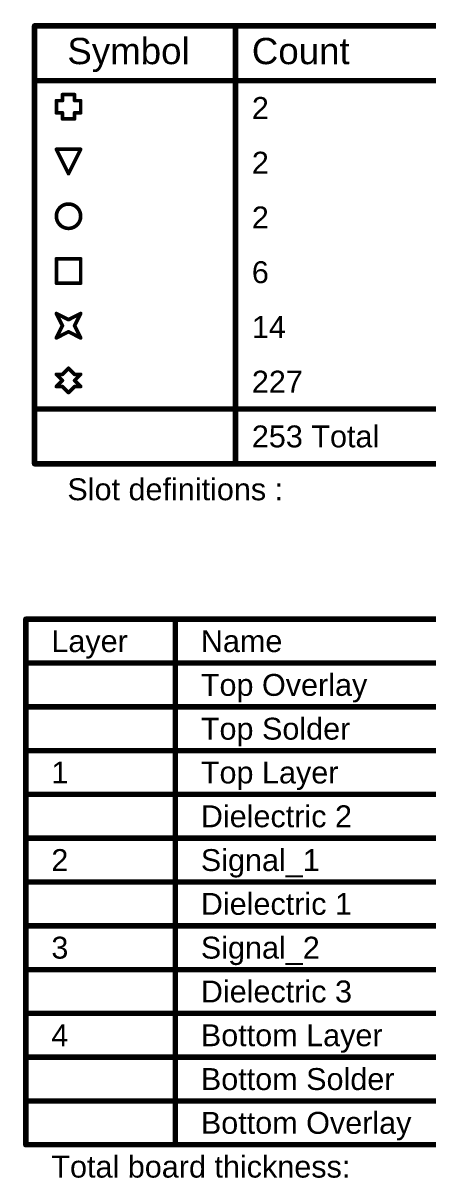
# Model space of a CAD drawing. Header units: inches. Extents: x -0.2 to 15.8, y 0 to 3.5.
# Drawn here: x 2.234 to 3.347, y 0.293 to 3.457 of the extents above; entities that cross this region are included whole.
import ezdxf

# ---------------------------------------------------------------- set-up
doc = ezdxf.new("R2010")
doc.units = ezdxf.units.IN
doc.header["$MEASUREMENT"] = 0
doc.layers.add('Drill Drawing', color=1, linetype='Continuous')
doc.layers.add('Fabrication', color=56, linetype='Continuous')
doc.styles.add('Arial', font='', dxfattribs={"height": 0.2})
doc.styles.get('Arial').set_extended_font_data('Arial')

msp = doc.modelspace()

# ---------------------------------------------------------------- linework, layer by layer
at = {"layer": 'Drill Drawing'}
for points, const_width in [([(2.2655, 3.4499), (15.7437, 3.4499)], 0.015), ([(2.2655, 2.2499), (2.2655, 3.4499)], 0.015), ([(2.8164, 2.2499), (2.8164, 3.4499)], 0.015), ([(2.2655, 3.2999), (15.7437, 3.2999)], 0.015), ([(2.342, 3.2449), (2.342, 3.2616)], 0.01), ([(2.342, 3.2616), (2.3753, 3.2616)], 0.01), ([(2.3753, 3.2449), (2.3753, 3.2616)], 0.01), ([(2.3253, 3.2116), (2.3253, 3.2449)], 0.01), ([(2.3253, 3.2449), (2.342, 3.2449)], 0.01), ([(2.3753, 3.2449), (2.392, 3.2449)], 0.01), ([(2.392, 3.2116), (2.392, 3.2449)], 0.01), ([(2.3253, 3.2116), (2.342, 3.2116)], 0.01), ([(2.342, 3.1949), (2.342, 3.2116)], 0.01), ([(2.342, 3.1949), (2.3753, 3.1949)], 0.01), ([(2.3753, 3.2116), (2.392, 3.2116)], 0.01), ([(2.3753, 3.1949), (2.3753, 3.2116)], 0.01), ([(2.3253, 3.1116), (2.392, 3.1116)], 0.01), ([(2.3253, 3.1116), (2.3586, 3.0449)], 0.01), ([(2.3586, 3.0449), (2.392, 3.1116)], 0.01), ([(2.3253, 2.8116), (2.392, 2.8116)], 0.01), ([(2.3253, 2.7449), (2.3253, 2.8116)], 0.01), ([(2.392, 2.7449), (2.392, 2.8116)], 0.01), ([(2.3253, 2.7449), (2.392, 2.7449)], 0.01), ([(2.3253, 2.6616), (2.3586, 2.6449)], 0.01), ([(2.3253, 2.6616), (2.342, 2.6283)], 0.01), ([(2.3586, 2.6449), (2.392, 2.6616)], 0.01), ([(2.3753, 2.6283), (2.392, 2.6616)], 0.01), ([(2.3253, 2.5949), (2.342, 2.6283)], 0.01), ([(2.3753, 2.6283), (2.392, 2.5949)], 0.01), ([(2.3253, 2.5949), (2.3586, 2.6116)], 0.01), ([(2.3586, 2.6116), (2.392, 2.5949)], 0.01), ([(2.3253, 2.4949), (2.342, 2.4783)], 0.01), ([(2.3253, 2.4949), (2.342, 2.4949)], 0.01), ([(2.342, 2.4949), (2.3586, 2.5116)], 0.01), ([(2.3586, 2.5116), (2.3753, 2.4949)], 0.01), ([(2.3753, 2.4949), (2.392, 2.4949)], 0.01), ([(2.3753, 2.4783), (2.392, 2.4949)], 0.01), ([(2.3253, 2.4616), (2.342, 2.4783)], 0.01), ([(2.3753, 2.4783), (2.392, 2.4616)], 0.01), ([(2.3253, 2.4616), (2.342, 2.4616)], 0.01), ([(2.342, 2.4616), (2.3586, 2.4449)], 0.01), ([(2.3586, 2.4449), (2.3753, 2.4616)], 0.01), ([(2.3753, 2.4616), (2.392, 2.4616)], 0.01), ([(2.2655, 2.3999), (15.7437, 2.3999)], 0.015), ([(2.2655, 2.2499), (15.7437, 2.2499)], 0.015)]:
    msp.add_lwpolyline(points, dxfattribs=dict(at, const_width=const_width))
for points, const_width in [([(2.2618, 3.4499, 1), (2.2692, 3.4499, 1)], 0.0075), ([(2.2618, 3.4499, 1), (2.2692, 3.4499, 1)], 0.0075), ([(2.8126, 3.4499, 1), (2.8201, 3.4499, 1)], 0.0075), ([(2.2618, 3.2999, 1), (2.2692, 3.2999, 1)], 0.0075), ([(2.3395, 3.2616, 1), (2.3445, 3.2616, 1)], 0.005), ([(2.3395, 3.2616, 1), (2.3445, 3.2616, 1)], 0.005), ([(2.3728, 3.2616, 1), (2.3778, 3.2616, 1)], 0.005), ([(2.3728, 3.2616, 1), (2.3778, 3.2616, 1)], 0.005), ([(2.3228, 3.2449, 1), (2.3278, 3.2449, 1)], 0.005), ([(2.3228, 3.2449, 1), (2.3278, 3.2449, 1)], 0.005), ([(2.3395, 3.2449, 1), (2.3445, 3.2449, 1)], 0.005), ([(2.3395, 3.2449, 1), (2.3445, 3.2449, 1)], 0.005), ([(2.3728, 3.2449, 1), (2.3778, 3.2449, 1)], 0.005), ([(2.3728, 3.2449, 1), (2.3778, 3.2449, 1)], 0.005), ([(2.3895, 3.2449, 1), (2.3945, 3.2449, 1)], 0.005), ([(2.3895, 3.2449, 1), (2.3945, 3.2449, 1)], 0.005), ([(2.3228, 3.2116, 1), (2.3278, 3.2116, 1)], 0.005), ([(2.3228, 3.2116, 1), (2.3278, 3.2116, 1)], 0.005), ([(2.3395, 3.2116, 1), (2.3445, 3.2116, 1)], 0.005), ([(2.3395, 3.2116, 1), (2.3445, 3.2116, 1)], 0.005), ([(2.3395, 3.1949, 1), (2.3445, 3.1949, 1)], 0.005), ([(2.3395, 3.1949, 1), (2.3445, 3.1949, 1)], 0.005), ([(2.3728, 3.2116, 1), (2.3778, 3.2116, 1)], 0.005), ([(2.3728, 3.2116, 1), (2.3778, 3.2116, 1)], 0.005), ([(2.3728, 3.1949, 1), (2.3778, 3.1949, 1)], 0.005), ([(2.3728, 3.1949, 1), (2.3778, 3.1949, 1)], 0.005), ([(2.3895, 3.2116, 1), (2.3945, 3.2116, 1)], 0.005), ([(2.3895, 3.2116, 1), (2.3945, 3.2116, 1)], 0.005), ([(2.3228, 3.1116, 1), (2.3278, 3.1116, 1)], 0.005), ([(2.3228, 3.1116, 1), (2.3278, 3.1116, 1)], 0.005), ([(2.3895, 3.1116, 1), (2.3945, 3.1116, 1)], 0.005), ([(2.3895, 3.1116, 1), (2.3945, 3.1116, 1)], 0.005), ([(2.3561, 3.0449, 1), (2.3611, 3.0449, 1)], 0.005), ([(2.3561, 3.0449, 1), (2.3611, 3.0449, 1)], 0.005), ([(2.392, 2.9283, 1), (2.3253, 2.9283, 1)], 0.01), ([(2.3228, 2.9283, 1), (2.3278, 2.9283, 1)], 0.005), ([(2.3895, 2.9283, 1), (2.3945, 2.9283, 1)], 0.005), ([(2.3228, 2.8116, 1), (2.3278, 2.8116, 1)], 0.005), ([(2.3228, 2.8116, 1), (2.3278, 2.8116, 1)], 0.005), ([(2.3895, 2.8116, 1), (2.3945, 2.8116, 1)], 0.005), ([(2.3895, 2.8116, 1), (2.3945, 2.8116, 1)], 0.005), ([(2.3228, 2.7449, 1), (2.3278, 2.7449, 1)], 0.005), ([(2.3228, 2.7449, 1), (2.3278, 2.7449, 1)], 0.005), ([(2.3895, 2.7449, 1), (2.3945, 2.7449, 1)], 0.005), ([(2.3895, 2.7449, 1), (2.3945, 2.7449, 1)], 0.005), ([(2.3228, 2.6616, 1), (2.3278, 2.6616, 1)], 0.005), ([(2.3228, 2.6616, 1), (2.3278, 2.6616, 1)], 0.005), ([(2.3895, 2.6616, 1), (2.3945, 2.6616, 1)], 0.005), ([(2.3895, 2.6616, 1), (2.3945, 2.6616, 1)], 0.005), ([(2.3395, 2.6283, 1), (2.3445, 2.6283, 1)], 0.005), ([(2.3395, 2.6283, 1), (2.3445, 2.6283, 1)], 0.005), ([(2.3561, 2.6449, 1), (2.3611, 2.6449, 1)], 0.005), ([(2.3561, 2.6449, 1), (2.3611, 2.6449, 1)], 0.005), ([(2.3728, 2.6283, 1), (2.3778, 2.6283, 1)], 0.005), ([(2.3728, 2.6283, 1), (2.3778, 2.6283, 1)], 0.005), ([(2.3228, 2.5949, 1), (2.3278, 2.5949, 1)], 0.005), ([(2.3228, 2.5949, 1), (2.3278, 2.5949, 1)], 0.005), ([(2.3561, 2.6116, 1), (2.3611, 2.6116, 1)], 0.005), ([(2.3561, 2.6116, 1), (2.3611, 2.6116, 1)], 0.005), ([(2.3895, 2.5949, 1), (2.3945, 2.5949, 1)], 0.005), ([(2.3895, 2.5949, 1), (2.3945, 2.5949, 1)], 0.005), ([(2.3228, 2.4949, 1), (2.3278, 2.4949, 1)], 0.005), ([(2.3228, 2.4949, 1), (2.3278, 2.4949, 1)], 0.005), ([(2.3395, 2.4949, 1), (2.3445, 2.4949, 1)], 0.005), ([(2.3395, 2.4949, 1), (2.3445, 2.4949, 1)], 0.005), ([(2.3561, 2.5116, 1), (2.3611, 2.5116, 1)], 0.005), ([(2.3561, 2.5116, 1), (2.3611, 2.5116, 1)], 0.005), ([(2.3728, 2.4949, 1), (2.3778, 2.4949, 1)], 0.005), ([(2.3728, 2.4949, 1), (2.3778, 2.4949, 1)], 0.005), ([(2.3895, 2.4949, 1), (2.3945, 2.4949, 1)], 0.005), ([(2.3895, 2.4949, 1), (2.3945, 2.4949, 1)], 0.005), ([(2.3395, 2.4783, 1), (2.3445, 2.4783, 1)], 0.005), ([(2.3395, 2.4783, 1), (2.3445, 2.4783, 1)], 0.005), ([(2.3728, 2.4783, 1), (2.3778, 2.4783, 1)], 0.005), ([(2.3728, 2.4783, 1), (2.3778, 2.4783, 1)], 0.005), ([(2.3228, 2.4616, 1), (2.3278, 2.4616, 1)], 0.005), ([(2.3228, 2.4616, 1), (2.3278, 2.4616, 1)], 0.005), ([(2.3395, 2.4616, 1), (2.3445, 2.4616, 1)], 0.005), ([(2.3395, 2.4616, 1), (2.3445, 2.4616, 1)], 0.005), ([(2.3561, 2.4449, 1), (2.3611, 2.4449, 1)], 0.005), ([(2.3561, 2.4449, 1), (2.3611, 2.4449, 1)], 0.005), ([(2.3728, 2.4616, 1), (2.3778, 2.4616, 1)], 0.005), ([(2.3728, 2.4616, 1), (2.3778, 2.4616, 1)], 0.005), ([(2.3895, 2.4616, 1), (2.3945, 2.4616, 1)], 0.005), ([(2.3895, 2.4616, 1), (2.3945, 2.4616, 1)], 0.005), ([(2.2618, 2.3999, 1), (2.2692, 2.3999, 1)], 0.0075), ([(2.2618, 2.2499, 1), (2.2692, 2.2499, 1)], 0.0075), ([(2.2618, 2.2499, 1), (2.2692, 2.2499, 1)], 0.0075), ([(2.8126, 2.2499, 1), (2.8201, 2.2499, 1)], 0.0075)]:
    msp.add_lwpolyline(points, format="xyb", close=True, dxfattribs=dict(at, const_width=const_width))
at = {"layer": 'Fabrication', "const_width": 0.015}
for points in [[(2.2416, 1.824), (6.7804, 1.824)], [(2.2416, 0.384), (2.2416, 1.824)], [(2.6515, 0.384), (2.6515, 1.824)], [(2.2416, 1.704), (6.7804, 1.704)], [(2.2416, 1.584), (2.6515, 1.584)], [(2.6515, 1.584), (3.5812, 1.584)], [(2.2416, 1.464), (2.6515, 1.464)], [(2.6515, 1.464), (3.5812, 1.464)], [(2.2416, 1.344), (2.6515, 1.344)], [(2.6515, 1.344), (3.5812, 1.344)], [(2.2416, 1.224), (2.6515, 1.224)], [(2.6515, 1.224), (3.5812, 1.224)], [(2.2416, 1.104), (2.6515, 1.104)], [(2.6515, 1.104), (3.5812, 1.104)], [(2.2416, 0.984), (2.6515, 0.984)], [(2.6515, 0.984), (3.5812, 0.984)], [(2.2416, 0.864), (2.6515, 0.864)], [(2.6515, 0.864), (3.5812, 0.864)], [(2.2416, 0.744), (2.6515, 0.744)], [(2.6515, 0.744), (3.5812, 0.744)], [(2.2416, 0.624), (2.6515, 0.624)], [(2.6515, 0.624), (3.5812, 0.624)], [(2.2416, 0.504), (2.6515, 0.504)], [(2.6515, 0.504), (3.5812, 0.504)], [(2.2416, 0.384), (2.6515, 0.384)], [(2.6515, 0.384), (3.5812, 0.384)]]:
    msp.add_lwpolyline(points, dxfattribs=at)
at = {"layer": 'Fabrication', "const_width": 0.0075}
for points in [[(2.2378, 1.824, 1), (2.2453, 1.824, 1)], [(2.2378, 1.824, 1), (2.2453, 1.824, 1)], [(2.6477, 1.824, 1), (2.6552, 1.824, 1)], [(2.2378, 1.704, 1), (2.2453, 1.704, 1)], [(2.2378, 1.584, 1), (2.2453, 1.584, 1)], [(2.6477, 1.584, 1), (2.6552, 1.584, 1)], [(2.6477, 1.584, 1), (2.6552, 1.584, 1)], [(2.2378, 1.464, 1), (2.2453, 1.464, 1)], [(2.6477, 1.464, 1), (2.6552, 1.464, 1)], [(2.6477, 1.464, 1), (2.6552, 1.464, 1)], [(2.2378, 1.344, 1), (2.2453, 1.344, 1)], [(2.6477, 1.344, 1), (2.6552, 1.344, 1)], [(2.6477, 1.344, 1), (2.6552, 1.344, 1)], [(2.2378, 1.224, 1), (2.2453, 1.224, 1)], [(2.6477, 1.224, 1), (2.6552, 1.224, 1)], [(2.6477, 1.224, 1), (2.6552, 1.224, 1)], [(2.2378, 1.104, 1), (2.2453, 1.104, 1)], [(2.6477, 1.104, 1), (2.6552, 1.104, 1)], [(2.6477, 1.104, 1), (2.6552, 1.104, 1)], [(2.2378, 0.984, 1), (2.2453, 0.984, 1)], [(2.6477, 0.984, 1), (2.6552, 0.984, 1)], [(2.6477, 0.984, 1), (2.6552, 0.984, 1)], [(2.2378, 0.864, 1), (2.2453, 0.864, 1)], [(2.6477, 0.864, 1), (2.6552, 0.864, 1)], [(2.6477, 0.864, 1), (2.6552, 0.864, 1)], [(2.2378, 0.744, 1), (2.2453, 0.744, 1)], [(2.6477, 0.744, 1), (2.6552, 0.744, 1)], [(2.6477, 0.744, 1), (2.6552, 0.744, 1)], [(2.2378, 0.624, 1), (2.2453, 0.624, 1)], [(2.6477, 0.624, 1), (2.6552, 0.624, 1)], [(2.6477, 0.624, 1), (2.6552, 0.624, 1)], [(2.2378, 0.504, 1), (2.2453, 0.504, 1)], [(2.6477, 0.504, 1), (2.6552, 0.504, 1)], [(2.6477, 0.504, 1), (2.6552, 0.504, 1)], [(2.2378, 0.384, 1), (2.2453, 0.384, 1)], [(2.2378, 0.384, 1), (2.2453, 0.384, 1)], [(2.6477, 0.384, 1), (2.6552, 0.384, 1)], [(2.6477, 0.384, 1), (2.6552, 0.384, 1)], [(2.6477, 0.384, 1), (2.6552, 0.384, 1)]]:
    msp.add_lwpolyline(points, format="xyb", close=True, dxfattribs=at)

# ---------------------------------------------------------------- texts
at = {"layer": 'Drill Drawing', "style": 'Arial'}
for s, height, p in [('Symbol', 0.072, (2.3555, 3.3449)), ('Count', 0.072, (2.8614, 3.3449)), ('2', 0.06, (2.8614, 3.1949)), ('2', 0.06, (2.8614, 3.0449)), ('2', 0.06, (2.8614, 2.8949)), ('6', 0.06, (2.8614, 2.7449)), ('14', 0.06, (2.8614, 2.5949)), ('227', 0.06, (2.8614, 2.4449)), ('253 Total', 0.06, (2.8614, 2.2949)), ('Slot definitions :', 0.06, (2.3555, 2.15))]:
    msp.add_text(s, height=height, dxfattribs=at).set_placement(p)
at = {"layer": 'Fabrication', "style": 'Arial'}
for s, p in [('Layer', (2.3116, 1.734)), ('Name', (2.7215, 1.734)), ('Top Overlay', (2.7215, 1.614)), ('Top Solder', (2.7215, 1.494)), ('1', (2.3116, 1.374)), ('Top Layer', (2.7215, 1.374)), ('Dielectric 2', (2.7215, 1.254)), ('2', (2.3116, 1.134)), ('Signal_1', (2.7215, 1.134)), ('Dielectric 1', (2.7215, 1.014)), ('3', (2.3116, 0.894)), ('Signal_2', (2.7215, 0.894)), ('Dielectric 3', (2.7215, 0.774)), ('4', (2.3116, 0.654)), ('Bottom Layer', (2.7215, 0.654)), ('Bottom Solder', (2.7215, 0.534)), ('Bottom Overlay', (2.7215, 0.414)), ('Total board thickness:', (2.3116, 0.294))]:
    msp.add_text(s, height=0.06, dxfattribs=at).set_placement(p)

doc.saveas('drawing.dxf')
